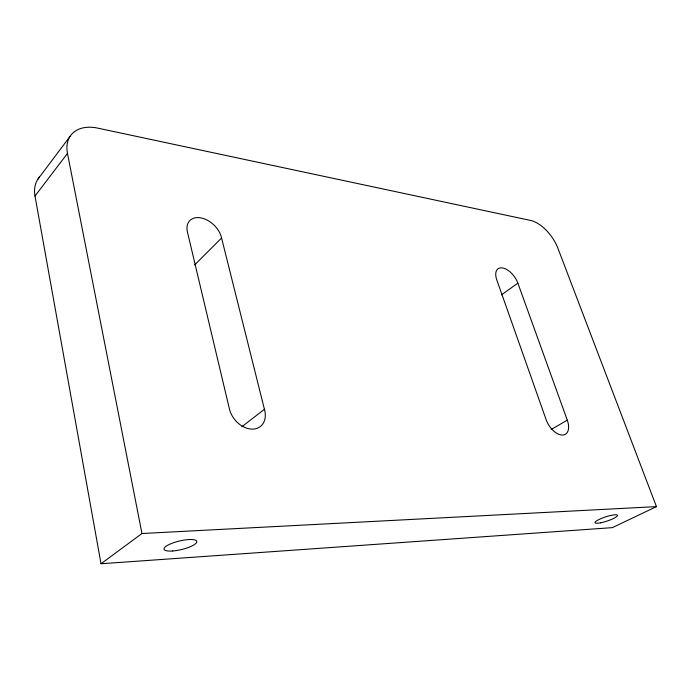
<?xml version="1.0" encoding="UTF-8"?>
<svg xmlns="http://www.w3.org/2000/svg" width="691" height="691" viewBox="0 0 691 691"><rect width="100%" height="100%" fill="white"/><g stroke="black" fill="none" stroke-linecap="round" stroke-linejoin="round"><path stroke-width="1.04" d="M37.798 179.315L70.033 136.429M34.999 196.037L67.476 153.411A41.693 27.407 38.3 0 1 97.707 128.12L530.576 220.438A28.581 14.623 53.6 0 1 557.818 248.052L656.45 506.624L612.321 527.648L101.024 563.752L34.999 196.037A39.957 27.528 36.9 0 1 39.534 177.034M194.655 264.903L221.578 238.032A20.402 13.63 43.8 0 0 200.675 217.846A20.402 13.63 43.8 0 0 187.442 232.055L229.412 408.942A21.456 15.833 51.3 0 0 252.189 429.111A21.456 15.833 51.3 0 0 264.428 409.271L221.578 238.032M241.936 426.684L264.428 409.271M101.024 563.752L141.957 533.521L656.45 506.624M501.511 294.858L517.87 283.137A15.807 8.603 53.9 0 0 502.245 267.901A15.807 8.603 53.9 0 0 496.993 280.477L545.821 418.789A16.8 9.475 58.5 0 0 561.878 435.036A16.8 9.475 58.5 0 0 567.294 420.163L517.87 283.137M551.142 429.517L567.302 420.163M67.476 153.411L141.957 533.521M172.75 550.977A16.886 4.396 -13.4 0 0 196.857 541.485A16.886 4.396 -13.4 0 0 171.627 543.428A16.886 4.396 -13.4 0 0 172.75 550.977M600.557 522.811A11.807 2.22 -18.2 0 0 617.478 515.469A11.807 2.22 -18.2 0 0 600.686 518.734A11.807 2.22 -18.2 0 0 600.557 522.811"/></g></svg>
